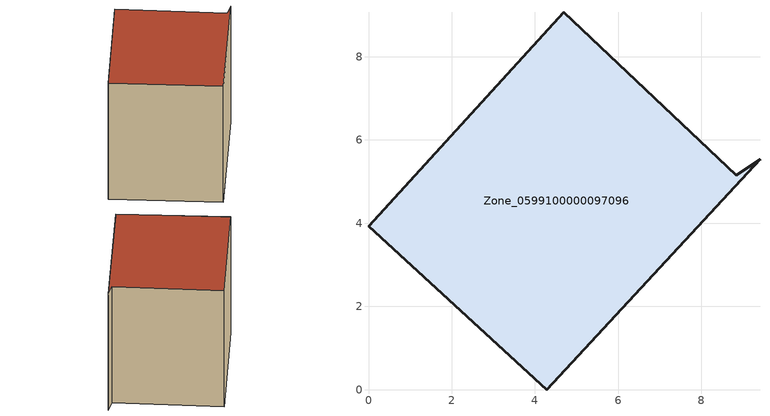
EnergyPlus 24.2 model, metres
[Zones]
Zone_0599100000097096
 floor ground (C_G): 4.7,9.07 8.84,5.15 9.41,5.54 4.29,0 0,3.92 z3.19
 wall outside (C_F): 4.29,0 9.41,5.54 8.84,5.15 4.7,9.07 0,3.92 4.29,0 z3.19:10.12
 roof outside (C_R): 8.84,5.15 4.7,9.07 0,3.92 4.29,0 9.41,5.54 z10.12
[BUILDING]
Pand.0599100000097096: North Axis=0; Terrain=City; Loads Convergence Tolerance Value=0.04; Temperature Convergence Tolerance Value=0.4; Solar Distribution=FullExterior; Maximum Number of Warmup Days=25; Minimum Number of Warmup Days=1
[Site:Location]
Rotterdam.The.Hague.AP_ZH_NLD Design_Conditions: Latitude=51.96; Longitude=4.45; Time Zone=1; Elevation=-4.5
[SITE:GROUNDTEMPERATURE:BUILDINGSURFACE]
18, 18, 18, 18, 18, 18, 18, 18, 18, 18, 18, 18
[MATERIAL] Thermal Absorptance=0.9; Solar Absorptance=0.7; Visible Absorptance=0.7
Name | Roughness | Thickness | Conductivity | Density | Specific Heat
G.TC.1946 | MediumSmooth | 0.15 | 1 | 540 | 1210
F.TC.1946 | Rough | 0.3 | 0.857143 | 1920 | 840
R.TC.1946 | MediumRough | 0.2 | 0.909091 | 1500 | 1000
[CONSTRUCTION]
C_G: G.TC.1946
C_F: F.TC.1946
C_R: R.TC.1946
[ZONE]
Zone_0599100000097096: Type=1; Multiplier=1; Ceiling Height=Autocalculate; Volume=Autocalculate; Floor Area=autocalculate; Part of Total Floor Area=Yes
[ZONEINFILTRATION:DESIGNFLOWRATE]
Infil_Zone_0599100000097096: Zone or ZoneList or Space or SpaceList=Zone_0599100000097096; Schedule=AlwaysOn; Design Flow Rate Calculation Method=Flow/Area; Flow Rate per Floor Area=0.003; Constant Term Coefficient=1; Temperature Term Coefficient=0; Velocity Term Coefficient=0; Velocity Squared Term Coefficient=0
[HVACTEMPLATE:ZONE:IDEALLOADSAIRSYSTEM]
Zone_0599100000097096: Maximum Heating Supply Air Temperature=50; Minimum Cooling Supply Air Temperature=13; Maximum Heating Supply Air Humidity Ratio=0.0156; Minimum Cooling Supply Air Humidity Ratio=0.0077; Heating Limit=NoLimit; Cooling Limit=NoLimit; Dehumidification Control Type=ConstantSensibleHeatRatio; Cooling Sensible Heat Ratio=0.7; Dehumidification Setpoint=60; Humidification Control Type=None; Humidification Setpoint=30; Outdoor Air Method=None; Outdoor Air Flow Rate per Person=0.00944; Outdoor Air Flow Rate per Zone Floor Area=0; Outdoor Air Flow Rate per Zone=0; Demand Controlled Ventilation Type=None; Outdoor Air Economizer Type=NoEconomizer; Heat Recovery Type=None; Sensible Heat Recovery Effectiveness=0.7; Latent Heat Recovery Effectiveness=0.65
[ZONECONTROL:THERMOSTAT]
ThermostatControl_Zone_0599100000097096: Zone or ZoneList=Zone_0599100000097096; Control Type Schedule=DualSetpointControlType; Control 1=Thermostat_Zone_0599100000097096; Temperature Difference Between Cutout And Setpoint=0
[THERMOSTATSETPOINT:DUALSETPOINT]
Thermostat_Zone_0599100000097096: Heating Setpoint Temperature Schedule=HeatingSetpoint_Zone_0599100000097096; Cooling Setpoint Temperature Schedule=CoolingSetpoint_Zone_0599100000097096
[SCHEDULE:COMPACT]
HeatingSetpoint_Zone_0599100000097096: Through: 12/31, For: AllDays, Until: 24:00, 21
CoolingSetpoint_Zone_0599100000097096: Through: 12/31, For: AllDays, Until: 24:00, 24
DualSetpointControlType: Through: 12/31, For: AllDays, Until: 24:00, 4
AlwaysOn: Through: 12/31, For: AllDays, Until: 24:00, 1
